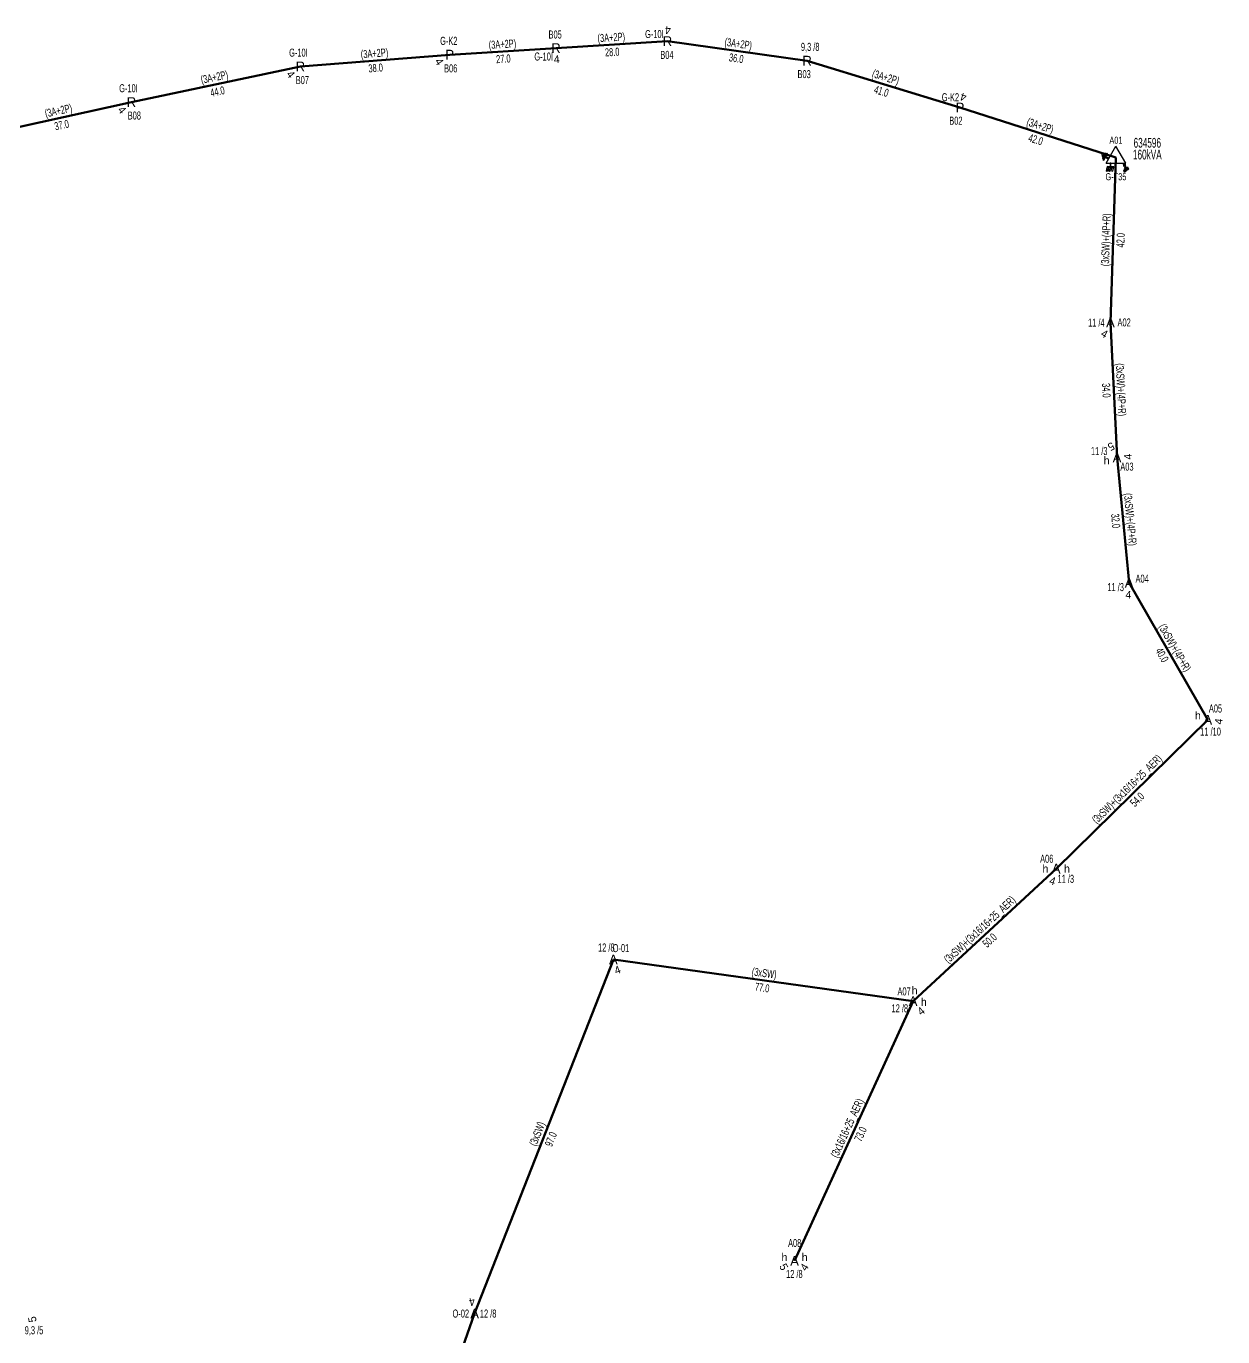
# Model space of a CAD drawing. Header units: millimetres. Extents: x 630449 to 632192, y 4074423 to 4076275.
# Drawn here: x 631882.2 to 632187.4, y 4075161.6 to 4075495.9 of the extents above; entities that cross this region are included whole.
import ezdxf
from ezdxf.enums import TextEntityAlignment as Align

# ---------------------------------------------------------------- set-up
doc = ezdxf.new("R2010")
doc.units = ezdxf.units.MM
for name, color, linetype, lineweight in [('DIREK_AG_MEVCUT', 120, 'Continuous', 25), ('DIREK_OG_MEVCUT', 16, 'Continuous', 25), ('HAT_AG_HAVAI_MEVCUT', 126, 'Continuous', 50), ('HAT_OG_HAVAI_MEVCUT', 48, 'Continuous', 70), ('TRAFO_MEVCUT', 5, 'Continuous', 30), ('TRAFO_TADILAT_BYSK', 5, 'Continuous', 30)]:
    doc.layers.add(name, color=color, linetype=linetype, lineweight=lineweight)
doc.styles.add('Direk', font='B_CAD')
doc.styles.get("Standard").update_dxf_attribs({"font": 'Arial'})

# ---------------------------------------------------------------- blocks, each defined once
blk = doc.blocks.new('MEV_DIREK')
h = blk.add_hatch(color=32)
h.paths.add_polyline_path([(-2.14, 0.97), (-2.35, 1.09), (-3.31, -0.55), (-3.09, -0.67), (-2.67, 0.06), (-1.89, -0.39), (-1.79, -0.22), (-2.56, 0.23)])
h.paths.add_polyline_path([(-3.46, -0.17), (-3.33, -0.25), (-2.61, 0.99), (-2.74, 1.06)])
h.paths.add_polyline_path([(-3.54, 0.29), (-3.41, 0.22), (-3.05, 0.82), (-3.18, 0.9)])
h.paths.add_polyline_path([(-3.58, 0.81), (-3.66, 0.68), (-3.53, 0.61), (-3.45, 0.74)])
h.paths.add_polyline_path([(-1.51, -2.34), (-2.26, -2.33), (-2.52, -3.47), (-2.42, -3.47), (-2.21, -2.53), (-1.91, -2.54), (-2.12, -3.47), (-2.02, -3.47), (-1.81, -2.54), (-1.51, -2.54), (-1.72, -3.47), (-1.62, -3.48), (-1.41, -2.54), (-1.11, -2.54), (-1.32, -3.48), (-1.22, -3.48), (-1.01, -2.54), (-0.71, -2.55), (-0.92, -3.48), (-0.82, -3.48), (-0.56, -2.35), (-1.31, -2.34), (-1.31, -1.44), (-1.51, -1.44)])
at = {"layer": 'TRAFO_MEVCUT'}
for points in [[(2.35, -1.57), (2.12, -1.92), (2.08, -1.44), (1.94, -1.44), (2.01, -2.32), (2.25, -1.96), (2.31, -2.67), (2.1, -2.67), (2.39, -2.87), (2.4, -2.86), (2.64, -2.49), (2.45, -2.63)], [(2.35, -1.57), (2.12, -1.92), (2.08, -1.44), (1.94, -1.44), (2.01, -2.32), (2.25, -1.96), (2.31, -2.67), (2.1, -2.67), (2.39, -2.87), (1.98, -3.19), (2.2, -3.79), (2.26, -3.74), (2.08, -3.26), (2.26, -3.13), (2.44, -3.6), (2.49, -3.56), (2.32, -3.08), (2.49, -2.94), (2.67, -3.42), (2.73, -3.38), (2.55, -2.9), (2.73, -2.76), (2.91, -3.24), (2.97, -3.2), (2.79, -2.72), (2.97, -2.58), (3.15, -3.06), (3.21, -3.01), (2.98, -2.42), (2.4, -2.86), (2.64, -2.49), (2.45, -2.63)], [(2.97, -2.58), (3.15, -3.06), (3.21, -3.01), (2.98, -2.42), (2.4, -2.86), (2.64, -2.49), (2.45, -2.63), (2.35, -1.57), (2.12, -1.92), (2.08, -1.44), (1.94, -1.44), (2.01, -2.32), (2.25, -1.96), (2.31, -2.67), (2.1, -2.67), (2.39, -2.87), (1.98, -3.19), (2.2, -3.79), (2.26, -3.74), (2.08, -3.26), (2.26, -3.13), (2.44, -3.6), (2.49, -3.56), (2.32, -3.08), (2.49, -2.94), (2.67, -3.42), (2.73, -3.38), (2.55, -2.9), (2.73, -2.76), (2.91, -3.24), (2.97, -3.2), (2.79, -2.72)]]:
    blk.add_hatch(color=32, dxfattribs=at).paths.add_polyline_path(points)
at = {"layer": 'TRAFO_MEVCUT', "linetype": 'Continuous'}
for p, q in [((-2.5, -1.44), (0, 2.89)), ((2.5, -1.44), (0, 2.89)), ((-2.5, -1.44), (2.5, -1.44))]:
    blk.add_line(p, q, dxfattribs=at)
at = {"layer": 'TRAFO_MEVCUT', "color": 32, "flags": 128}
blk.add_lwpolyline([(1.94, -1.44), (2.08, -1.44), (2.12, -1.92), (2.35, -1.57), (2.45, -2.63), (2.64, -2.49), (2.4, -2.86), (2.98, -2.42), (3.21, -3.01), (3.15, -3.06), (2.97, -2.58), (2.79, -2.72), (2.97, -3.2), (2.91, -3.24), (2.73, -2.76), (2.55, -2.9), (2.73, -3.38), (2.67, -3.42), (2.49, -2.94), (2.32, -3.08), (2.49, -3.56), (2.44, -3.6), (2.26, -3.13), (2.08, -3.26), (2.26, -3.74), (2.2, -3.79), (1.98, -3.19), (2.39, -2.87), (2.1, -2.67), (2.31, -2.67), (2.25, -1.96), (2.01, -2.32), (1.94, -1.44)], dxfattribs=at)
at = {"layer": 'TRAFO_TADILAT_BYSK', "color": 32, "flags": 128}
for points in [[(-3.53, 0.61), (-3.45, 0.74), (-3.58, 0.81), (-3.66, 0.68), (-3.53, 0.61)], [(-3.41, 0.22), (-3.05, 0.82), (-3.18, 0.9), (-3.54, 0.29), (-3.41, 0.22)], [(-3.33, -0.25), (-2.61, 0.99), (-2.74, 1.06), (-3.46, -0.17), (-3.33, -0.25)], [(-1.79, -0.22), (-2.56, 0.23), (-2.14, 0.97), (-2.35, 1.09), (-3.31, -0.55), (-3.09, -0.67), (-2.67, 0.06), (-1.89, -0.39), (-1.79, -0.22)], [(-1.31, -1.44), (-1.51, -1.44), (-1.51, -2.34), (-2.26, -2.33), (-2.52, -3.47), (-2.42, -3.47), (-2.21, -2.53), (-1.91, -2.54), (-2.12, -3.47), (-2.02, -3.47), (-1.81, -2.54), (-1.51, -2.54), (-1.72, -3.47), (-1.62, -3.48), (-1.41, -2.54), (-1.11, -2.54), (-1.32, -3.48), (-1.22, -3.48), (-1.01, -2.54), (-0.71, -2.55), (-0.92, -3.48), (-0.82, -3.48), (-0.56, -2.35), (-1.31, -2.34), (-1.31, -1.44)]]:
    blk.add_lwpolyline(points, dxfattribs=at)

msp = doc.modelspace()

# ---------------------------------------------------------------- linework, layer by layer
at = {"layer": 'HAT_AG_HAVAI_MEVCUT'}
for p, q in [((631990.196, 4075488.635), (632017.304, 4075490.285)), ((632017.304, 4075490.285), (632045.727, 4075492.084)), ((632045.727, 4075492.084), (632081.355, 4075487.092)), ((631952.102, 4075485.615), (631990.196, 4075488.635)), ((632081.355, 4075487.092), (632120.35, 4075475.14)), ((631909.006, 4075476.54), (631952.102, 4075485.615)), ((631872.592, 4075468.522), (631909.006, 4075476.54)), ((632120.35, 4075475.14), (632160.132, 4075462.413)), ((632078.151, 4075180.996), (632108.387, 4075247.24))]:
    msp.add_line(p, q, dxfattribs=at)
at = {"layer": 'HAT_OG_HAVAI_MEVCUT'}
for p, q in [((632160.132, 4075462.413), (632158.72, 4075420.319)), ((632158.72, 4075420.319), (632160.401, 4075385.895)), ((632160.401, 4075385.895), (632163.476, 4075353.934)), ((632163.476, 4075353.934), (632183.564, 4075318.979)), ((632183.564, 4075318.979), (632144.889, 4075281.025)), ((632144.889, 4075281.025), (632108.387, 4075247.24)), ((632031.927319, 4075257.864564), (631996.546, 4075167.563)), ((632108.387, 4075247.24), (632031.927319, 4075257.864564)), ((631996.546, 4075167.563), (631954.5965, 4075049.363388))]:
    msp.add_line(p, q, dxfattribs=at)

# ---------------------------------------------------------------- block references
at = {"layer": 'TRAFO_MEVCUT'}
msp.add_blockref('MEV_DIREK', (632160.132, 4075462.413), dxfattribs=at)

# ---------------------------------------------------------------- texts
at = {"layer": 'DIREK_AG_MEVCUT', "width": 0.53}
for s, p in [('B05', (632017.087135, 4075493.778275)), ('G-10I', (632042.387861, 4075493.901736)), ('G-K2', (631989.948529, 4075492.166934)), ('9,3 /8', (632082.141193, 4075490.635887)), ('G-10I', (631951.590725, 4075489.157707)), ('G-10I', (632014.146617, 4075488.169527)), ('B04', (632045.594034, 4075488.586527)), ('B06', (631990.440634, 4075485.14356)), ('B03', (632080.596973, 4075483.675072)), ('G-10I', (631908.244428, 4075480.07597)), ('B07', (631952.601933, 4075482.150889)), ('G-K2', (632117.908238, 4075477.781119)), ('B08', (631909.742926, 4075473.118459)), ('B02', (632119.303917, 4075471.799983)), ('9,3 /5', (631884.152309, 4075163.299588))]:
    msp.add_text(s, height=2.05, dxfattribs=at).set_placement(p, align=Align.MIDDLE_CENTER)
at = {"layer": 'DIREK_AG_MEVCUT', "color": 32, "style": 'Direk'}
for s, rotation, p in [('4', 177.822796, (632045.833373, 4075494.881979)), ('4', 303.258393, (631987.514884, 4075486.867178)), ('4', 363.552399, (632017.477492, 4075487.49038)), ('4', 308.589898, (631949.635216, 4075483.629513)), ('4', 162.609608, (632121.186866, 4075477.812013)), ('4', 309.521382, (631906.610062, 4075474.543156)), ('5', 98.519101, (631883.717106, 4075166.08379))]:
    msp.add_text(s, height=2, rotation=rotation, dxfattribs=at).set_placement(p, align=Align.MIDDLE_CENTER)
at = {"layer": 'DIREK_AG_MEVCUT', "style": 'Direk'}
for s, p in [('R', (632017.304, 4075490.285)), ('R', (632045.727, 4075492.084)), ('P', (631990.196, 4075488.635)), ('R', (632081.355, 4075487.092)), ('R', (631952.102, 4075485.615)), ('R', (631909.006, 4075476.54)), ('P', (632120.35, 4075475.14))]:
    msp.add_text(s, height=2.5, dxfattribs=at).set_placement(p, align=Align.MIDDLE_CENTER)
at = {"layer": 'DIREK_OG_MEVCUT', "width": 0.53}
for s, p in [('11 /4', (632155.131669, 4075420.291617)), ('A02', (632162.219898, 4075420.345708)), ('11 /3', (632155.866351, 4075387.54767)), ('A03', (632162.934402, 4075383.569962)), ('11 /3', (632160.059234, 4075352.844203)), ('A04', (632166.810494, 4075354.997556)), ('A05', (632185.5197, 4075321.881626)), ('11 /10', (632184.265359, 4075315.994124)), ('A06', (632142.474288, 4075283.558607)), ('11 /3', (632147.346857, 4075278.446124)), ('12 /8', (632030.135598, 4075260.925013)), ('O-01', (632033.87345, 4075260.773614)), ('A07', (632106.091313, 4075249.726245)), ('12 /8', (632105.002319, 4075245.4083)), ('A08', (632078.185594, 4075185.556196)), ('12 /8', (632078.101822, 4075177.661124)), ('O-02', (631993.013804, 4075167.56252)), ('12 /8', (631999.99383, 4075167.56316))]:
    msp.add_text(s, height=2.05, dxfattribs=at).set_placement(p, align=Align.MIDDLE_CENTER)
at = {"layer": 'DIREK_OG_MEVCUT', "style": 'Direk'}
for p in [(632158.72, 4075420.319), (632160.401, 4075385.895), (632163.476, 4075353.934), (632183.564, 4075318.979), (632144.889, 4075281.025), (632031.927319, 4075257.864564), (632108.387, 4075247.24), (632078.151, 4075180.996), (631996.546, 4075167.563)]:
    msp.add_text('A', height=2.5, dxfattribs=at).set_placement(p, align=Align.MIDDLE_CENTER)
at = {"layer": 'DIREK_OG_MEVCUT', "color": 32, "style": 'Direk'}
for s, rotation, p in [('4', 331.882227, (632157.192106, 4075417.457551)), ('5', 207.360074, (632158.90739, 4075388.69723)), ('4', 94.145614, (632163.193674, 4075386.097416)), ('4', 356.471249, (632163.303662, 4075350.893391)), ('4', 442.173059, (632186.337915, 4075318.597692)), ('4', 343.342435, (632143.958108, 4075277.921233)), ('4', 381.327427, (632032.973319, 4075255.197487)), ('4', 398.713888, (632110.411005, 4075244.710967)), ('5', 298.281428, (632075.402195, 4075179.467713)), ('4', 417.61648, (632080.650749, 4075179.3962)), ('4', 192.83654, (631995.889209, 4075170.514359))]:
    msp.add_text(s, height=2, rotation=rotation, dxfattribs=at).set_placement(p, align=Align.MIDDLE_CENTER)
at = {"layer": 'DIREK_OG_MEVCUT', "color": 40, "style": 'Direk'}
for p in [(632157.761881, 4075385.135145), (632181.042339, 4075320.089303), (632142.139, 4075281.038158), (632147.639, 4075281.038158), (632108.789815, 4075249.973496), (632111.128859, 4075247.041718), (632075.566845, 4075181.949713), (632080.735155, 4075181.949713)]:
    msp.add_text('h', height=2, dxfattribs=at).set_placement(p, align=Align.MIDDLE_CENTER)
at = {"layer": 'HAT_AG_HAVAI_MEVCUT', "lineweight": 30, "width": 0.53}
for s, rotation, p in [('(3A+2P)', 3.621637, (632031.461808, 4075492.032803)), ('(3A+2P)', 4.53279, (631971.081825, 4075487.972341)), ('(3A+2P)', 3.483162, (632003.698358, 4075490.30843)), ('(3A+2P)', 352.023955, (632063.658945, 4075490.429777)), ('(3A+2P)', 11.891405, (631930.378851, 4075481.909259)), ('(3A+2P)', 342.959654, (632101.101588, 4075481.928684)), ('(3A+2P)', 12.417804, (631890.616217, 4075473.361115)), ('(3A+2P)', 342.258904, (632140.499783, 4075469.585897)), ('(3x16/16+25_AER)', 65.466442, (632092.49574, 4075214.470942))]:
    msp.add_text(s, height=2.05, rotation=rotation, dxfattribs=at).set_placement(p, align=Align.CENTER)
for s, rotation, p in [('28.0', 3.621637, (632031.569192, 4075490.336197)), ('27.0', 3.483162, (632003.801642, 4075488.61157)), ('36.0', 352.023955, (632063.423055, 4075488.746223)), ('38.0', 4.53279, (631971.216175, 4075486.277659)), ('44.0', 11.891405, (631930.729149, 4075480.245741)), ('41.0', 342.959654, (632100.603412, 4075480.303316)), ('37.0', 12.417804, (631890.981783, 4075471.700885)), ('42.0', 342.258904, (632139.981766, 4075467.966744)), ('73.0', 65.466442, (632094.04226, 4075213.765058))]:
    msp.add_text(s, height=2.05, rotation=rotation, dxfattribs=at).set_placement(p, align=Align.TOP_CENTER)
at = {"layer": 'HAT_OG_HAVAI_MEVCUT', "lineweight": 30, "width": 0.53}
for s, rotation, p in [('(3xSW)+(4P+R)', 448.079389, (632158.576252, 4075441.394308)), ('(3xSW)+(4P+R)', 272.795659, (632160.409488, 4075403.148458)), ('(3xSW)+(4P+R)', 275.49557, (632162.784593, 4075369.995903)), ('(3xSW)+(4P+R)', 299.885196, (632174.256972, 4075336.880024)), ('(3xSW)+(3x16/16+25_AER)', 404.460922, (632163.631141, 4075300.608669)), ('(3xSW)+(3x16/16+25_AER)', 402.786288, (632126.060624, 4075264.756309)), ('(3xSW)', 352.089041, (632070.274148, 4075253.394193, 316015.96366)), ('(3xSW)', 428.604113, (632013.44524, 4075213.02387, 315998.273))]:
    msp.add_text(s, height=2.05, rotation=rotation, dxfattribs=at).set_placement(p, align=Align.CENTER)
for s, rotation, p in [('42.0', 448.079389, (632160.275297, 4075441.337333)), ('34.0', 272.795659, (632158.711512, 4075403.065542)), ('32.0', 275.49557, (632161.092407, 4075369.833097)), ('40.0', 299.885196, (632172.783028, 4075336.032976)), ('54.0', 404.460922, (632164.821859, 4075299.395331)), ('50.0', 402.786288, (632127.215376, 4075263.508691)), ('77.0', 352.089041, (632070.040171, 4075251.710371, 316015.96366)), ('97.0', 428.604113, (632015.028079, 4075212.403693, 315998.273))]:
    msp.add_text(s, height=2.05, rotation=rotation, dxfattribs=at).set_placement(p, align=Align.TOP_CENTER)
at = {"layer": 'TRAFO_MEVCUT', "width": 0.6}
for s, height, p in [('A01', 1.8, (632160.132, 4075465.913)), ('634596', 2.5, (632168.132, 4075464.913)), ('160kVA', 2.5, (632168.132, 4075461.913))]:
    msp.add_text(s, height=height, dxfattribs=at).set_placement(p, align=Align.CENTER)
msp.add_text('G-T35', height=1.8, dxfattribs=at).set_placement((632160.132, 4075458.413), align=Align.TOP_CENTER)

doc.saveas('drawing.dxf')
